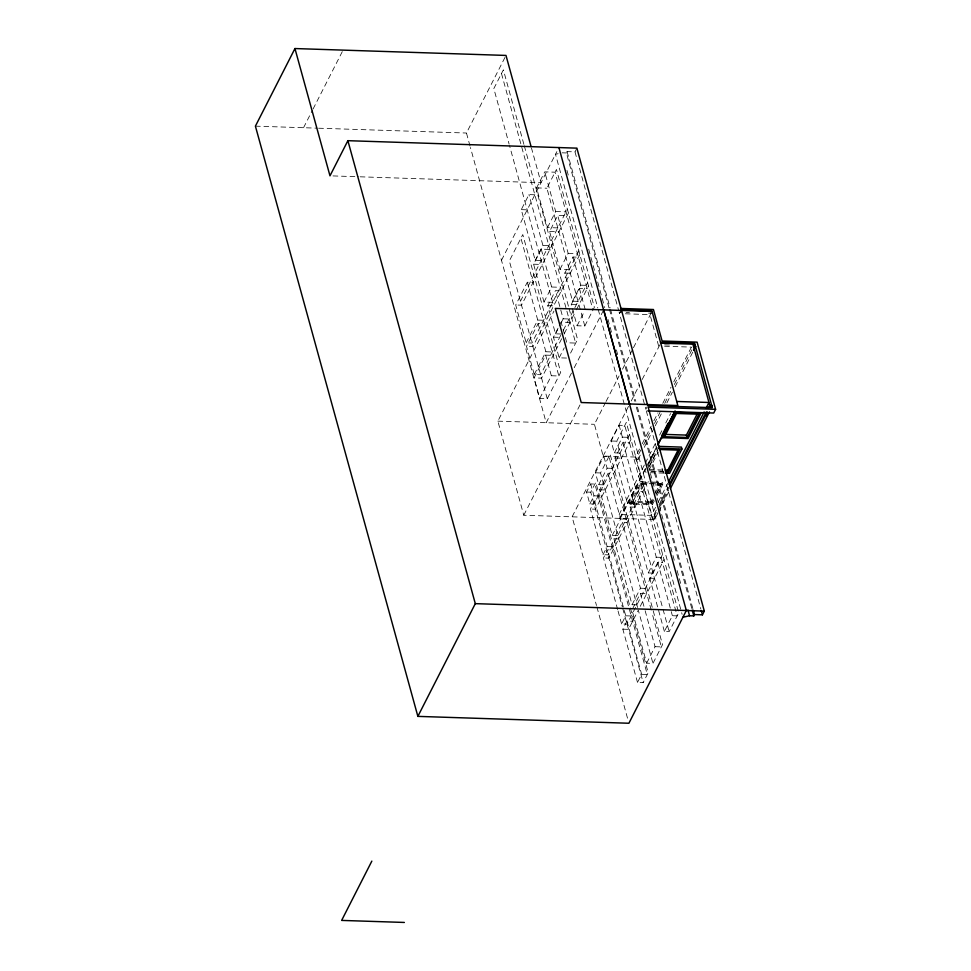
<?xml version="1.0" encoding="UTF-8"?>
<svg xmlns="http://www.w3.org/2000/svg" width="971" height="971" viewBox="0 0 971 971"><rect width="100%" height="100%" fill="white"/><g stroke="black" fill="none" stroke-linecap="round" stroke-linejoin="round"><path stroke-width="0.73" stroke-dasharray="4.86 3.64" d="M303.535 127.723L312.395 110.33M313.075 108.983L343.066 50.116M470.037 146.051L466.456 133.027L505.988 55.432M541.163 260.568L535.239 260.386L521.269 209.639L528.94 194.601L534.863 194.795M557.815 227.906L547.498 227.566L536.575 187.889L544.743 171.855L555.06 172.195L592.589 308.572M501.485 260.301L556.869 151.597M584.809 326.013L546.891 188.216L556.444 169.476L594.361 307.261L584.809 326.013L577.09 325.758L571.251 304.53L579.42 288.496L587.139 288.751M608.999 307.758L566.396 152.957L567.076 151.61L575.002 151.864L576.883 148.15M547.498 227.566L555.667 211.544L544.743 171.855M569.297 269.659L559.988 269.355L549.574 231.511L557.73 215.477L567.052 215.78M535.239 260.386L542.898 245.347L528.94 194.601M552.657 302.333L544.003 302.042L533.589 264.197L541.248 249.159L549.902 249.45M578.862 250.906L531.926 343.018L526.136 342.836L515.71 304.991L527.314 282.221L533.103 282.415M520.432 301.265L567.367 209.153M568.436 213.062L521.512 305.173L515.71 304.991M559.988 269.355L568.156 253.322L557.73 215.477M544.003 302.042L551.662 287.015L541.248 249.159M526.136 342.836L537.728 320.066L527.314 282.221M560.716 335.323L540.653 374.721L534.256 374.515L526.513 346.368L538.116 323.61L544.5 323.816M561.384 334.024L555.521 333.842L547.778 305.695L555.436 290.657L561.299 290.851M578.024 301.362L572.574 301.18L564.819 273.045L572.987 257.012L578.449 257.194M579.833 254.463L532.897 346.574L526.513 346.368M658.047 512.785L654.612 519.521L523.77 515.249L497.868 421.147L553.943 311.108M534.256 374.515L545.86 351.745L538.116 323.61M566.53 358.056L559.162 357.826L553.47 337.168L558.58 327.142M559.223 325.88L561.129 322.129L569.989 322.408M555.521 333.842L558.082 328.829M561.274 322.566L563.192 318.804L555.436 290.657M572.574 301.18L580.743 285.158L572.987 257.012M547.256 398.741L509.338 260.956L522.786 234.557L560.716 372.342L547.256 398.741L539.742 398.498L534.074 377.901L545.666 355.131L553.191 355.374M563.301 330.274L587.576 282.61M561.663 338.745L541.587 378.144L534.074 377.901M564.236 333.696L575.742 311.108M576.386 309.846L588.523 286.032M559.162 357.826L564.272 347.8M539.742 398.498L551.334 375.741L545.666 355.131M577.09 325.758L584.578 311.06M570.56 353.092L577.563 339.352L568.994 308.244M571.482 373.07L546.188 422.725L470.437 147.495M574.225 367.706L603.622 309.992M619.51 313.597L621.404 309.883M523.77 515.249L581.216 402.528M658.654 346.052L649.987 314.592L651.881 310.878M640.811 449.986L636.017 459.392L638.081 459.465L637.352 457.11L603.185 456.054L594.434 424.303L605.394 402.807M606.074 401.46L619.085 375.935M622.508 369.211L632.776 349.062M633.456 347.715L651.942 311.436M628.504 406.339L572.089 516.827L596.497 605.503M631.247 400.974L639.464 384.844M642.207 379.467L660.681 343.2M620.02 453.056L614.364 452.874L611.087 440.992L619.11 425.262L624.766 425.456L677.175 615.869L672.381 615.723L664.37 631.453L669.165 631.611L678.717 612.859L626.295 422.434L616.743 441.186L669.165 631.611M603.828 484.845L598.694 484.675L595.429 472.792L603.828 456.309L608.951 456.467L651.468 610.917M629.572 434.316L594.021 504.07L589.834 503.937L586.557 492.054L590.696 483.934L594.895 484.068L647.305 674.493L641.649 674.311L637.51 682.431L643.166 682.613L648.203 672.733L595.793 482.308L590.756 492.2L622.326 606.899M637.583 607.506L600.551 472.962L610.104 454.21L662.525 644.635L652.961 663.387L646.65 663.181L631.987 609.934L640.387 593.439L646.71 593.645M614.364 452.874L622.375 437.144L619.11 425.262M598.694 484.675L607.106 468.18L603.828 456.309M589.834 503.937L593.973 495.817L590.696 483.934M633.99 503.84L627.533 503.633L614.971 457.984L622.994 442.254L629.439 442.46M617.799 535.628L612.216 535.446L599.641 489.785L608.052 473.302L613.636 473.484M643.542 485.087L608.004 554.854L603.015 554.696L590.441 509.047L594.58 500.915L599.58 501.085M647.111 406.8L645.849 409.276L619.122 312.177L629.439 312.516M630.98 439.438L595.441 509.205L590.441 509.047M639.501 449.039L635.386 457.11L652.548 519.449L656.663 511.389M642.244 443.662L651.14 426.196M653.884 420.819L657.986 412.748M662.78 403.341L671.01 387.211M673.74 381.834L692.918 344.195M643.518 445.021L651.772 428.478M654.478 423.514L659.989 412.347M664.747 403.353L670.949 390.84M674.335 384.528L693.549 346.489M638.081 459.465L640.824 454.076M644.259 447.352L654.539 427.155M655.231 425.808L662.088 412.359M666.883 402.929L672.369 392.163M675.112 386.786L692.942 351.793M645.666 468.69L620.335 518.405L619.219 514.339L644.55 464.624M645.242 463.276L655.51 443.128M659.612 435.069L663.035 428.345M665.778 422.968L670.56 413.573M627.533 503.633L635.556 487.903L622.994 442.254M648.41 463.313L656.627 447.194M612.216 535.446L620.615 518.951L608.052 473.302M648.215 465.243L657.161 447.692M603.015 554.696L607.154 546.576L594.58 500.915M654.308 500.878L652.342 504.75L630.106 504.022L629.633 502.274L640.144 481.64L649.029 481.932M649.429 465.801L658.374 448.262M630.106 504.022L641.151 482.733L660.304 483.352L660.778 485.099L656.724 493.05M649.162 466.917L657.707 450.168M617.653 609.582L603.452 557.973L607.591 549.841L613.041 550.023M636.855 604.872L632.072 604.715L613.915 538.759L622.314 522.264L627.108 522.422M653.058 573.084L648.264 572.926L630.106 506.983L638.129 491.241L642.911 491.399M653.349 499.689L651.323 503.658L632.182 503.039L641.637 484.48L641.151 482.733M649.041 470.134L658.229 452.085M644.453 488.389L608.902 558.143L603.452 557.973M651.323 503.658L650.849 501.91L652.876 497.929M655.571 492.637L660.304 483.352M652.342 504.75L651.857 503.002L653.167 500.417M656.457 493.972L662.368 482.369L650.509 481.98M656.942 495.72L662.853 484.116L662.368 482.369M655.546 507.323L651.432 515.395L619.219 514.339M658.277 501.946L667.866 483.133M656.299 510.091L652.196 518.15L654.26 518.223L657.003 512.834M659.042 504.714L667.951 487.236M659.394 506.012L668.983 487.187M660.426 506.109L668.655 489.954M658.726 511.438L669.019 491.253M662.61 554.332L627.06 624.098L621.598 623.928L625.737 615.796L607.591 549.841M632.072 604.715L640.472 588.22L622.314 522.264M648.264 572.926L656.275 557.196L638.129 491.241M637.51 682.431L622.848 629.184L626.987 621.064L632.643 621.246M664.37 631.453L649.708 578.194L657.731 562.464L662.513 562.622M640.253 606.329L664.055 559.599M646.65 663.181L655.049 646.686L645.145 610.71M619.595 518.38L645.861 467.646M646.552 466.311L656.918 446.284M558.155 153.697L555.497 154.292L597.808 308.013M255.409 126.145L317.104 128.16M318.622 128.208L466.456 133.027M562.136 152.811L566.396 152.957M333.004 175.921L358.627 176.758M360.132 176.807L541.017 182.706L531.465 147.993M536.575 187.889L546.891 188.216M521.269 209.639L527.192 209.833M555.667 211.544L565.972 211.872M549.574 231.511L558.883 231.814M542.898 245.347L548.821 245.542M568.156 253.322L577.466 253.625M533.589 264.197L542.243 264.476M564.819 273.045L570.28 273.215M580.743 285.158L586.193 285.328M551.662 287.015L560.316 287.295M571.251 304.53L578.971 304.785M547.778 305.695L553.64 305.889L509.508 145.553M648.592 313.148L651.541 313.232M625.312 313.791L649.987 314.592M563.192 318.804L569.042 318.998M537.728 320.066L543.517 320.26M553.47 337.168L560.85 337.398M664.577 344.863L670.415 345.057M664.577 346.234L691.243 347.108M545.86 351.745L552.244 351.963M551.334 375.741L558.859 375.983L520.929 238.198M497.868 421.147L594.434 424.303M622.375 437.144L628.031 437.326M611.087 440.992L616.743 441.186M614.971 457.984L621.428 458.191M607.106 468.18L612.228 468.35M649.283 469.551L663.569 470.013M649.878 470.777L667.55 471.36M651.238 471.505L664.103 471.93M650.412 472.695L663.666 473.132M595.429 472.792L600.551 472.962M640.617 483.388L662.853 484.116M641.637 484.48L649.004 484.723M654.891 484.905L660.778 485.099M635.556 487.903L642.013 488.11M599.641 489.785L605.236 489.967M586.557 492.054L590.756 492.2M593.973 495.817L598.16 495.95M650.849 501.91L631.696 501.291L632.182 503.039M629.633 502.274L651.857 503.002M630.106 506.983L634.9 507.129M620.615 518.951L626.198 519.133M613.915 538.759L618.709 538.917M607.154 546.576L612.143 546.734M656.275 557.196L661.069 557.354M649.708 578.194L654.503 578.352M640.472 588.22L645.266 588.377M625.737 615.796L631.199 615.978M622.848 629.184L628.504 629.366L638.311 610.14L652.961 663.387M655.049 646.686L661.372 646.892L651.857 612.361M575.002 151.864L618.721 310.72M646.273 410.842L700.819 608.999M567.076 151.61L610.091 307.88M610.492 309.336L635.811 401.351M637.425 407.189L692.893 608.732M609.4 309.215L634.731 401.229M636.333 407.067L691.813 608.611M566.955 170.338L568.569 176.188M588.669 249.207L604.739 307.625M607.955 319.301L611.973 333.915M616.403 349.973L618.005 355.811M648.155 465.352L675.088 563.192M677.103 570.499L681.12 585.1M645.46 470.644L645.994 472.561M598.209 309.47L682.115 614.34M654.26 518.223L654.612 519.521M657.731 562.464L672.381 615.723M579.42 288.496L585.258 309.725M523.891 144.339L503.379 69.839L493.826 88.592L509.107 144.096M524.291 145.796L568.618 306.836M501.485 73.553L575.669 343.079L566.821 342.787L561.129 322.129M640.387 593.439L644.744 609.266M626.987 621.064L641.649 674.311M622.714 608.332L643.166 682.613M618.054 611.014L621.598 623.928M596.898 606.96L628.103 720.348"/><path stroke-width="1.46" d="M531.064 146.548L505.988 55.432L294.953 48.55L255.409 126.145L417.87 716.38L628.905 723.249L686.339 610.528L558.92 147.568M660.547 342.338L694.617 343.443L712.289 407.662L647.742 405.562L576.883 148.15L347.885 140.686L329.982 175.824L294.953 48.55M603.695 309.858L555.315 308.426L581.216 402.528L629.524 404.094L603.695 309.858L651.942 311.436M417.87 716.38L475.305 603.646L347.885 140.686M371.844 861.107L341.634 920.411L404.361 922.45M660.681 343.2L694.884 344.207L695.612 346.55L693.634 350.446M676.726 401.472L708.964 402.48L706.22 407.856M668.024 423.344L661.906 435.348L662.562 437.715L688.051 438.54L700.965 413.221L675.464 412.384L662.562 437.715M657.998 444.5L675.112 410.915M665.523 471.979L668.388 472.076L667.854 470.158L678.365 449.537M687.055 437.472L698.914 414.192L676.471 413.464L664.613 436.732L687.055 437.472L686.4 435.093L697.603 413.112M668.388 472.076L679.542 450.168L659.54 449.512M659.321 446.381L681.411 447.109L681.933 449.027L669.553 473.326L665.135 473.18M668.558 481.786L704.169 411.886M669.31 484.553L706.293 411.971M708.357 407.929L709.728 405.247L711.792 405.308L712.046 406.788M669.674 485.852L707.337 411.922M706.378 415.94L707.75 413.245M670.391 488.559L709.473 411.85M621.015 308.462L653.434 309.518L662.101 341.003L697.093 342.144L715.591 409.325L713.697 413.039L647.778 410.891M682.916 617.24L689.556 615.772L693.816 615.905L694.508 614.57L693.294 610.189M694.508 614.57L702.421 614.825L704.315 611.111L648.167 407.128L715.591 409.325M657.61 444.949L674.881 411.583M621.404 309.883L651.881 310.878L677.843 405.538L629.596 403.96M693.549 346.489L695.612 346.55M712.144 406.606L710.08 406.546L692.918 344.195M665.463 434.413L686.4 435.093M658.374 448.262L681.933 449.027M665.001 470.061L667.854 470.158M475.305 603.646L704.315 611.111M701.22 610.456L702.421 614.825M692.214 610.067L693.816 615.905M687.953 609.934L689.556 615.772"/></g></svg>
